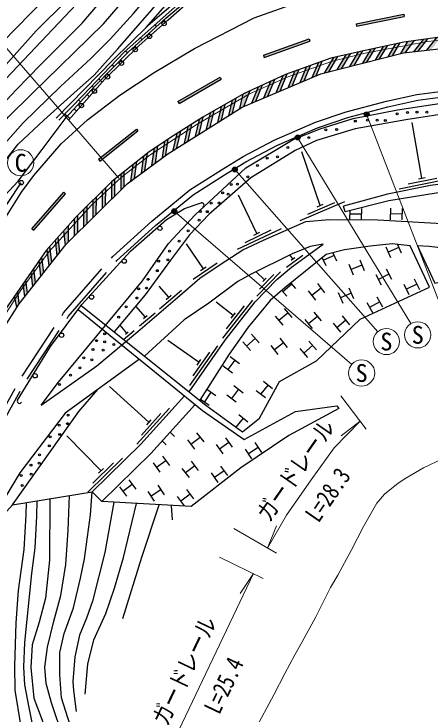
# Model space of a CAD drawing. Units: millimetres at full size, sheet at 1:1000; details may follow other scales. Extents: x 40000 to 680000, y 20000 to 380000.
# Drawn here: x 120398 to 163321, y 241082 to 313166 of the extents above; entities that cross this region are included whole.
import ezdxf
from ezdxf.enums import TextEntityAlignment as Align

# ---------------------------------------------------------------- set-up
doc = ezdxf.new("R2010")
doc.units = ezdxf.units.MM
doc.header["$LTSCALE"] = 1000
doc.linetypes.add('CHAIN', pattern=[18.5, 12, -1.5, 3.5, -1.5])
doc.linetypes.add('DASHED', pattern=[7.5, 6, -1.5])
for name, color, linetype, lineweight in [('M-BGD', 7, 'Continuous', 25), ('M-BMK', 2, 'CHAIN', 13), ('M-STR-HTXT', 7, 'Continuous', 13), ('M-STR-STRC', 7, 'Continuous', 25)]:
    doc.layers.add(name, color=color, linetype=linetype, lineweight=lineweight)
doc.styles.add('ＭＳ ゴシック', font='')
doc.styles.get('ＭＳ ゴシック').set_extended_font_data('MS Gothic')

msp = doc.modelspace()

# ---------------------------------------------------------------- hatches: boundary and pattern name
at = {"layer": 'M-STR-STRC'}
for points in [[(155617, 312144), (155667, 311899), (160565, 312905), (160514, 313150)], [(164386, 310807), (163928, 310743), (162890, 309438), (163337, 309489)], [(146064, 308919), (146149, 308684), (150853, 310378), (150768, 310614)], [(160113, 310174), (159689, 310083), (158906, 308761), (159342, 308873)], [(161638, 310420), (160940, 310321), (160214, 309096), (160475, 309163), (160654, 309183)], [(163012, 310613), (162554, 310549), (161549, 309285), (161996, 309336)], [(156299, 309356), (156080, 309309), (155874, 309262), (154982, 307758), (155418, 307869)], [(157571, 309629), (157147, 309538), (156290, 308092), (156726, 308204)], [(158842, 309901), (158418, 309810), (157598, 308427), (158034, 308538)], [(153736, 308775), (153308, 308677), (152367, 307089), (152803, 307200)], [(155019, 309067), (154591, 308970), (153674, 307423), (154110, 307535)], [(150921, 307860), (150519, 307716), (149859, 306097), (150274, 306272)], [(152128, 308293), (151726, 308149), (151103, 306621), (151518, 306796)], [(149714, 307428), (149312, 307283), (148615, 305574), (149030, 305748)], [(137274, 304171), (137398, 303955), (141732, 306448), (141608, 306665)], [(147249, 306438), (146827, 306245), (146126, 304526), (146541, 304700)], [(148507, 306995), (148328, 306931), (148094, 306824), (147371, 305050), (147785, 305224)], [(145983, 305859), (145560, 305666), (144882, 304002), (145297, 304177)], [(144716, 305281), (144094, 304996), (144003, 304944), (143657, 303441), (143880, 303580), (144053, 303653)], [(143250, 304510), (142874, 304293), (142513, 302724), (142895, 302963)], [(142121, 303859), (141745, 303642), (141369, 302008), (141751, 302246)], [(140992, 303208), (140616, 302991), (140225, 301291), (140606, 301530)], [(156596, 302612, -1), (156802, 303067, -0.41421), (156927, 302737, -0.41421)], [(139863, 302558), (139826, 302536), (139482, 302318), (139081, 300574), (139462, 300813)], [(129082, 298221), (129237, 298025), (133159, 301125), (133004, 301321)], [(138717, 301833), (138335, 301591), (137937, 299858), (138318, 300097)], [(137571, 301106), (137188, 300863), (136793, 299141), (137174, 299380)], [(149531, 300203, -1), (149654, 300688, -0.41421), (149835, 300384, -0.41421)], [(136281, 300275), (135924, 300041), (135679, 298381), (136040, 298649)], [(135212, 299573), (134855, 299339), (134594, 297576), (134956, 297844)], [(134139, 298844), (133774, 298554), (133510, 296772), (133872, 297040)], [(133045, 297973), (132680, 297683), (132426, 295967), (132788, 296235)], [(143117, 296905, -0.41421), (142886, 297172, -0.41421), (143153, 297404, -1)], [(131748, 296941), (131429, 296688), (131424, 295068), (131743, 295385)], [(130791, 296180), (130472, 295926), (130466, 294116), (130785, 294433)], [(122237, 291056), (122425, 290891), (125712, 294660), (125524, 294824)], [(129834, 295293), (129514, 294976), (129508, 293165), (129828, 293482)], [(128876, 294342), (128557, 294025), (128551, 292214), (128870, 292531)], [(127918, 293391), (127599, 293074), (127593, 291262), (127912, 291579)], [(136908, 292607, -1), (136876, 293106, -1)], [(126960, 292440), (126749, 292230), (126641, 292109), (126635, 290311), (126954, 290628)], [(126002, 291388), (125517, 290840), (125689, 289349), (125775, 289457), (125996, 289677)], [(124950, 290201), (124667, 289881), (124851, 288291), (125130, 288643)], [(124100, 289242), (123817, 288922), (124012, 287233), (124292, 287585)], [(123264, 288162), (122989, 287769), (123173, 286175), (123453, 286527)], [(122439, 286982), (122165, 286589), (122335, 285117), (122614, 285470)], [(121615, 285802), (121340, 285409), (121496, 284059), (121776, 284412)], [(120790, 284623), (120438, 284119), (120692, 282976), (120913, 283323), (120937, 283354)]]:
    msp.add_hatch(color=256, dxfattribs=at).paths.add_polyline_path(points)

# ---------------------------------------------------------------- linework, layer by layer
at = {"layer": 'M-BGD'}
for p, q in [((135810, 312524), (135996, 312318)), ((134886, 312056), (135067, 311855)), ((133395, 310724), (133581, 310516)), ((134324, 311186), (134500, 310991)), ((131890, 309380), (132100, 309173)), ((132838, 309847), (133018, 309648)), ((130499, 307943), (130696, 307748)), ((131398, 308461), (131605, 308256)), ((129120, 306494), (129486, 306133)), ((129995, 307036), (130181, 306853)), ((128424, 305763), (128596, 305606)), ((127040, 304318), (127249, 304128)), ((127922, 304867), (128158, 304652)), ((125646, 302883), (126155, 302419)), ((126575, 303389), (126822, 303164)), ((162393, 296251), (161376, 301991)), ((151910, 293435), (150017, 298970)), ((162050, 296182), (162737, 296320)), ((160061, 295168), (164963, 296157)), ((160982, 295660), (163923, 296253)), ((145402, 290557), (143522, 294494)), ((149848, 291899), (154444, 293868)), ((150650, 292568), (153407, 293750)), ((151588, 293297), (152232, 293572)), ((154475, 292799), (154331, 293382)), ((154954, 292918), (154944, 291991)), ((156157, 293151), (156144, 291977)), ((159163, 293184), (159132, 291985)), ((160363, 293153), (160332, 291954)), ((156150, 292551), (154950, 292565)), ((160347, 292554), (159148, 292585)), ((143404, 288938), (147916, 291092)), ((144177, 289640), (146885, 290932)), ((145086, 290406), (145718, 290707)), ((139898, 286938), (138163, 289508)), ((158662, 289194), (159145, 288096)), ((160002, 289128), (158904, 288645)), ((159868, 289432), (160244, 288579)), ((149111, 287954), (148807, 288351)), ((153219, 288572), (153580, 287739)), ((148434, 287098), (150139, 288324)), ((148912, 287811), (149310, 288098)), ((152129, 288069), (152480, 287262)), ((153342, 288290), (152241, 287812)), ((155986, 287867), (156436, 286755)), ((138823, 285850), (141310, 287528)), ((139608, 286742), (140189, 287133)), ((154873, 287417), (155324, 286305)), ((156211, 287311), (155099, 286861)), ((158691, 286909), (159259, 285852)), ((146190, 285792), (145336, 286626)), ((145396, 284121), (147842, 286624)), ((145671, 284831), (147138, 286333)), ((157634, 286342), (158202, 285285)), ((158975, 286381), (157918, 285813)), ((146019, 285617), (146361, 285967)), ((148892, 285462), (149383, 284888)), ((161597, 285886), (162131, 284811)), ((136319, 283992), (135346, 285134)), ((135372, 282791), (137655, 284737)), ((148993, 285344), (148080, 284565)), ((152003, 284924), (151057, 284186)), ((151633, 285397), (152372, 284451)), ((154848, 284979), (155341, 283885)), ((160522, 285352), (161056, 284277)), ((161864, 285349), (160789, 284815)), ((136053, 283765), (136586, 284219)), ((147965, 284699), (148470, 284108)), ((150687, 284659), (151426, 283713)), ((153754, 284486), (154247, 283392)), ((155094, 284432), (154000, 283939)), ((157758, 284048), (158336, 282997)), ((142974, 282104), (141203, 283495)), ((141902, 279768), (144990, 283700)), ((156706, 283470), (157285, 282418)), ((158047, 283522), (156995, 282944)), ((133928, 281954), (132955, 283095)), ((142283, 280739), (144136, 283099)), ((148218, 282828), (148980, 281901)), ((133323, 281044), (134922, 282407)), ((133741, 281795), (134114, 282113)), ((142758, 281829), (143190, 282380)), ((147291, 282065), (148053, 281139)), ((148599, 282364), (147672, 281602)), ((151638, 282019), (150719, 281248)), ((151253, 282478), (152024, 281559)), ((154186, 282087), (154944, 281156)), ((131999, 280316), (131312, 281130)), ((150333, 281708), (151104, 280788)), ((153256, 281329), (154013, 280399)), ((154565, 281621), (153634, 280864)), ((131682, 279656), (132765, 280570)), ((131865, 280203), (132132, 280429)), ((145239, 279760), (144336, 278969)), ((144843, 280211), (145634, 279309)), ((147774, 279783), (148511, 278835)), ((139443, 277294), (136234, 279532)), ((138505, 274900), (141366, 279001)), ((143941, 279420), (144732, 278518)), ((146827, 279046), (147564, 278099)), ((148143, 279309), (147195, 278572)), ((151138, 279028), (150224, 278250)), ((150749, 279485), (151526, 278571)), ((138831, 275892), (140548, 278353)), ((149835, 278707), (150612, 277793)), ((139243, 277007), (139644, 277581)), ((143128, 277532), (142410, 276571)), ((142648, 277891), (143609, 277173)), ((141929, 276930), (142891, 276212)), ((134291, 271124), (130225, 274805)), ((143039, 274895), (143994, 274169)), ((146545, 274983), (145809, 274036)), ((146071, 275352), (147019, 274615)), ((140673, 274217), (139997, 273226)), ((140231, 274519), (141169, 273880)), ((142313, 273940), (143268, 273214)), ((143517, 274532), (142790, 273577)), ((145335, 274404), (146282, 273668)), ((139585, 273507), (140493, 272888)), ((133058, 268868), (136414, 272574)), ((133507, 269810), (135520, 272034)), ((143537, 271930), (144459, 271162)), ((134056, 270864), (134526, 271383)), ((143998, 271546), (143236, 270631)), ((129358, 266111), (125828, 269719)), ((136463, 270095), (136908, 269655)), ((139195, 270048), (139926, 269096)), ((135656, 269205), (136065, 268801)), ((138243, 269317), (138974, 268365)), ((139560, 269572), (138608, 268841)), ((142520, 269036), (141536, 268349)), ((142177, 269528), (142864, 268544)), ((145191, 269025), (145857, 268027)), ((141193, 268841), (141880, 267857)), ((144193, 268360), (144859, 267361)), ((145524, 268526), (144526, 267860)), ((127991, 263934), (131565, 267431)), ((135692, 267648), (136389, 266671)), ((128496, 264848), (130640, 266946)), ((134715, 266951), (135412, 265974)), ((136040, 267160), (135063, 266463)), ((138632, 267114), (139368, 266166)), ((129108, 265866), (129608, 266356)), ((137684, 266377), (138421, 265430)), ((139000, 266640), (138053, 265904)), ((142015, 266119), (141040, 265420)), ((141665, 266607), (142365, 265631)), ((140690, 265907), (141389, 264932)), ((132569, 264700), (131605, 263985)), ((132211, 265182), (132926, 264218)), ((135199, 264657), (135849, 263648)), ((120246, 262608), (128452, 263965)), ((128452, 263965), (129431, 262965)), ((131247, 264467), (131962, 263503)), ((134190, 264007), (134840, 262998)), ((135524, 264152), (134515, 263502)), ((138156, 264194), (138877, 263234)), ((137197, 263473), (137918, 262513)), ((138517, 263714), (137557, 262993)), ((136703, 261083), (136622, 262554))]:
    msp.add_line(p, q, dxfattribs=at)
for points in [[(110135, 274979), (110771, 279330), (112786, 285438), (115281, 291431), (117859, 296064), (120842, 299756), (123473, 302222), (126882, 305318), (128636, 306862), (129780, 308137), (131069, 309562), (134584, 313590), (136523, 315955), (139655, 319413), (144038, 324186), (148033, 327841), (153661, 332281), (157931, 334759), (162767, 337355), (166273, 338832)], [(108643, 271999), (108782, 274844), (109746, 280019), (110593, 283720), (112014, 287716), (114540, 292518), (115395, 294161), (118364, 298627), (121337, 301975), (125182, 305706), (128321, 308589), (130309, 310586), (132702, 313217), (136733, 318013), (140236, 321797), (145102, 326530), (148513, 329354), (153847, 333525), (157881, 336303), (161180, 338373)], [(133991, 311773), (136684, 314855), (139284, 317859), (142261, 321087), (145190, 323850), (148627, 326766), (152472, 330033), (154615, 331822), (156778, 333413), (159552, 334912), (164046, 336894), (167892, 337934), (171842, 338618), (172989, 338618)], [(104074, 269080), (105242, 274052), (106533, 279017), (107691, 283802), (109134, 288552), (110466, 290906), (111887, 294100), (114004, 297128), (115749, 299853), (117694, 302257), (120617, 305361), (123148, 307952), (127407, 312224), (130410, 315741), (134278, 319836), (137528, 323231), (141896, 327499), (144400, 329936), (147216, 332419), (150543, 334923), (153840, 337382)], [(106407, 269177), (107223, 275694), (108471, 280983), (109628, 285490), (110577, 287944), (111858, 290534), (113199, 293285), (114721, 295810), (118221, 300723), (119843, 302561), (122173, 304866), (129613, 312162), (132192, 315184), (135274, 318590), (139860, 323544), (144234, 327760), (147131, 330373), (149980, 332428), (152765, 334660), (157381, 337900)], [(102726, 269023), (103235, 271790), (104002, 275341), (104940, 278517), (105936, 283221), (107791, 289154), (109193, 291763), (110702, 294708), (111753, 296406), (113421, 298784), (114618, 300473), (116414, 302830), (118927, 305856), (126212, 313515), (130121, 317667), (133125, 320868), (135538, 323354), (139502, 327256), (142322, 330040), (144815, 332383), (146856, 334078), (150047, 336611)], [(101512, 268973), (102703, 277038), (103122, 281237), (104250, 285197), (105649, 289598), (107892, 293813), (109856, 296843), (112757, 300696), (117220, 305347), (122663, 311435), (129101, 317820), (139644, 329489), (145928, 335566)], [(99615, 268763), (100829, 276003), (101857, 281919), (102637, 284582), (104165, 289327), (105783, 292640), (107760, 296259), (109918, 299482), (111743, 301809), (113610, 303846), (117707, 308759), (128039, 319332), (132098, 324107), (141836, 334125)], [(126000, 302247), (129763, 306442), (133290, 309916), (136260, 312553), (139702, 315613), (142558, 317643), (145757, 320018), (148144, 321489), (152615, 323781), (155138, 324591), (160740, 326467), (165666, 327329)], [(149976, 322428), (148678, 322919), (144756, 320411), (138621, 315791), (134216, 311993), (130560, 308428), (124753, 302440)], [(125029, 302248), (127495, 304787), (131736, 309242), (139716, 316369), (143223, 318864), (146953, 321495), (149060, 322774)], [(125772, 302510), (128723, 305745), (132181, 309256), (136028, 312720), (139921, 316078), (144229, 319198), (148505, 322078), (149448, 322627)], [(98967, 250271), (102840, 258136), (109877, 273438), (112820, 278741), (114643, 283486), (117232, 288193), (119622, 292344), (121160, 294814), (122427, 296528), (125245, 299809), (127951, 302266), (131303, 304796), (134841, 307128), (138966, 309617), (145113, 312780), (149957, 314494), (156719, 316411), (163243, 317390), (171549, 317966)], [(123195, 272895), (124967, 275267), (130941, 282447), (133617, 285703), (136304, 289525), (139044, 292491), (144263, 297314), (149140, 300238), (151929, 301357), (155323, 302392), (159872, 303298), (165964, 304218), (174651, 304016), (188702, 301231), (195485, 298697), (201426, 295167), (204822, 292750), (207827, 290114), (212719, 285512), (214941, 283204)], [(214941, 283204), (214278, 282566), (211679, 285084), (206785, 289325), (204326, 291741), (201737, 293696), (198400, 295669), (195678, 297221), (192990, 298469), (190696, 299354), (187850, 300268), (184113, 301094), (174489, 302941), (166043, 303103), (160743, 302283), (155513, 301328), (151543, 300149), (149324, 299110), (144763, 296279), (140456, 292525), (138463, 290412), (136492, 287822), (133897, 284239), (130724, 280423)], [(117790, 292428), (118957, 293970), (120815, 295964), (123298, 299213), (125772, 302510)], [(98710, 250391), (102583, 258259), (109623, 273567), (112562, 278861), (114384, 283606), (116058, 287208), (118356, 291624), (121145, 295796)], [(209747, 276711), (205102, 281240), (201564, 284578), (198289, 286896), (194484, 289746), (190804, 291361), (188864, 292255), (186982, 293087), (183700, 294040), (180757, 294967), (176002, 295651), (172584, 296091), (167525, 296095), (163272, 295510), (158846, 294617), (154331, 293382)], [(207869, 277086), (204678, 280813), (201073, 283871), (197852, 286259), (194559, 288581), (192814, 289501), (188605, 291587), (186911, 292316), (183522, 293467), (180636, 294288), (175491, 294949), (172652, 295289), (167820, 295184), (163868, 294725), (158967, 293916), (154475, 292799)], [(120769, 273412), (124148, 278928), (127376, 283257), (132372, 288734), (136107, 292005), (137950, 293137), (139670, 293714)], [(123195, 272895), (128931, 276944), (133128, 280484), (137235, 283985), (139513, 285954), (141624, 287378), (143959, 288871), (146068, 289878), (150435, 291786), (152859, 292017), (157851, 291956), (165674, 291512), (168023, 291053), (173118, 289841), (174640, 289084), (178336, 287278), (179403, 286918), (181924, 286338), (183774, 285843), (184594, 285610), (188500, 283877), (191870, 282192), (198565, 277199), (204338, 271075)], [(127303, 283160), (140154, 272878), (143931, 270125), (145671, 271562), (147741, 275314), (151523, 277464), (156028, 281731), (163155, 285050), (161188, 289291), (159313, 289492), (157060, 289271), (154414, 288869), (152546, 288405), (148284, 284972), (146768, 283673), (144517, 280933), (142548, 278153), (139512, 273392)], [(138425, 274261), (142128, 279570), (145235, 283527), (147465, 285809), (148958, 287105), (152220, 289452), (150899, 289237), (149033, 288462), (144798, 286359), (143435, 285628), (140436, 283383), (137923, 281663), (133844, 277926)], [(126998, 282751), (139787, 272341), (144086, 269349), (149384, 272247), (153633, 272801), (153834, 272540), (148688, 269762), (143759, 266420), (138636, 262439), (129431, 262965)], [(133312, 277612), (125660, 272074), (121012, 265923), (117336, 259848), (118450, 260653), (120246, 262608), (127059, 272241), (129017, 274504)], [(128452, 263965), (133466, 268871), (137957, 273831)], [(129431, 262965), (134475, 267900), (139044, 272946)], [(126189, 239943), (125287, 242741), (125100, 245164), (125123, 247424), (125546, 249385), (126530, 252008), (127245, 255069), (127655, 257071), (128288, 261596), (128452, 263965)], [(124071, 263241), (124038, 256921), (123656, 253008), (122989, 250526), (122254, 248204), (122124, 245883), (122455, 242719), (123284, 240445), (123793, 238707)], [(125444, 238651), (124264, 242220), (123710, 244213), (123580, 245899), (123840, 247950), (124489, 250656), (125232, 253284), (125716, 256483), (125976, 260025), (126118, 263579)], [(121084, 239969), (120514, 243547), (120495, 246024), (120610, 250460), (120874, 253809), (121458, 258032), (121661, 261575), (121678, 262845)], [(122428, 239343), (121910, 241914), (121519, 244092), (121401, 245894), (121496, 248450), (122229, 255564), (122590, 258190), (122740, 261456), (122794, 263030)], [(130679, 262893), (129741, 257717), (128475, 252713), (127854, 250966), (127151, 249209), (126646, 246981), (126459, 244427), (126506, 243514), (126798, 241348)], [(127718, 243130), (127987, 246207), (128619, 248721), (129836, 251428), (130725, 254047), (131661, 257209), (133020, 262760)], [(131614, 250927), (133550, 257220), (135352, 262627)]]:
    msp.add_lwpolyline(points, dxfattribs=at)
at = {"layer": 'M-BGD', "linetype": 'DASHED'}
for points in [[(106702, 246668), (113568, 261180), (117579, 269357), (121230, 275863), (125507, 282382), (130567, 288195), (134586, 291825), (138483, 295045), (141745, 297126), (143976, 298475), (147193, 300167), (151429, 302019), (154584, 303093), (158749, 304178), (161849, 304878), (166379, 305478)], [(107245, 246411), (114108, 260919), (118110, 269078), (121744, 275551), (125986, 282019), (130996, 287774), (134978, 291370), (138837, 294559), (142062, 296616), (144271, 297952), (147453, 299626), (151647, 301459), (154757, 302518), (158890, 303595), (161954, 304287), (166427, 304879)]]:
    msp.add_lwpolyline(points, dxfattribs=at)
at = {"layer": 'M-BGD'}
msp.add_lwpolyline([(161939, 289291), (163729, 285445), (165531, 285860), (167970, 286019), (175361, 284847), (176789, 284595), (176755, 285351), (173771, 286955), (172566, 287408), (167439, 288693), (163128, 289219)], close=True, dxfattribs=at)
for centre, radius in [((135843, 312183), 225), ((134347, 310855), 225), ((132872, 309505), 225), ((131448, 308101), 225), ((130023, 306697), 225), ((128671, 305224), 225), ((127336, 303736), 225), ((159842, 302899), 100), ((160890, 303015), 100), ((161881, 303054), 100), ((162890, 303054), 100), ((155532, 302123), 100), ((156794, 302220), 100), ((157784, 302220), 100), ((158619, 302200), 100), ((152484, 301250), 100), ((153610, 301269), 100), ((150756, 300434), 100), ((148592, 299419), 100), ((146456, 298332), 100), ((147524, 298468), 100), ((145466, 297556), 100), ((144457, 296411), 100), ((121145, 295796), 225), ((142748, 295596), 100), ((143389, 295635), 100), ((141875, 294762), 100), ((142438, 294626), 100), ((140705, 293685), 100), ((141521, 293705), 100), ((139579, 292831), 100), ((140298, 292812), 100), ((139444, 291939), 100), ((135418, 291103), 225), ((138318, 290833), 100), ((137386, 289765), 100), ((136395, 288737), 100), ((131748, 287716), 225), ((135289, 287708), 100), ((136221, 287863), 100), ((135151, 286734), 100), ((134200, 285841), 100), ((133229, 284851), 100), ((134025, 284948), 100), ((128378, 284022), 225), ((133054, 283920), 100), ((131947, 283008), 100), ((131171, 281960), 100), ((125296, 280091), 225), ((129731, 280243), 100), ((128896, 279525), 100), ((129731, 279409), 100), ((130682, 279118), 100), ((128527, 278613), 100), ((129576, 278555), 100), ((127576, 277759), 100), ((128411, 277565), 100), ((127188, 276731), 100), ((122563, 275909), 225), ((126217, 275974), 100), ((125071, 275003), 100), ((125958, 271863), 100), ((125898, 270980), 100), ((125051, 270834), 100), ((124131, 269637), 100), ((125099, 269879), 100), ((124034, 268694), 100), ((123016, 267783), 100), ((122145, 266694), 100), ((122980, 266924), 100), ((121140, 265642), 100), ((122157, 265775), 100), ((121237, 264626), 100)]:
    msp.add_circle(centre, radius, dxfattribs=at)
for centre, start, end in [((139741, 293500), 288.5221, 108.5221), ((120961, 273295), 148.50819, 328.50819)]:
    msp.add_arc(centre, 225, start, end, dxfattribs=at)
at = {"layer": 'M-BMK'}
msp.add_lwpolyline([(102805, 248483), (108162, 260289), (112500, 269840), (116471, 277572), (121045, 284621), (123993, 288684), (128389, 293482), (131476, 296368), (134428, 298674), (139152, 301744), (144634, 304947), (148699, 306733), (153182, 308319), (156546, 309123), (162954, 310337), (166411, 310665)], dxfattribs=at)
at = {"layer": 'M-STR-HTXT'}
for p, q in [((111154, 319410), (131183, 296255)), ((156699, 302840), (164625, 282347)), ((149592, 300445), (161253, 281278)), ((143135, 297154), (157835, 280449)), ((136892, 292857), (155156, 277079)), ((154027, 273842), (156647, 270415)), ((156015, 271242), (154083, 269727)), ((162534, 266425), (164569, 267386)), ((160716, 265352), (162534, 266425)), ((159931, 264845), (160716, 265352)), ((158552, 263722), (159931, 264845)), ((157747, 262783), (158552, 263722)), ((156357, 260391), (157747, 262783)), ((146490, 258167), (147412, 260442)), ((155099, 257927), (156357, 260391)), ((143012, 260172), (147418, 257632)), ((153733, 255380), (155099, 257927)), ((141552, 257246), (146053, 255048)), ((134635, 233742), (145038, 255544)), ((145038, 255544), (143682, 253497)), ((152977, 254103), (153733, 255380)), ((151452, 251090), (152977, 254103)), ((150050, 248528), (151452, 251090)), ((149304, 247164), (150050, 248528)), ((148263, 245261), (149304, 247164)), ((147141, 243044), (148263, 245261)), ((144952, 239031), (147141, 243044))]:
    msp.add_line(p, q, dxfattribs=at)
msp.add_lwpolyline([(146490, 258167), (148444, 261544), (150986, 265207), (153352, 268475), (156015, 271242)], dxfattribs=at)
for centre in [(121085, 297844), (161955, 280125), (158727, 279436), (156178, 276197)]:
    msp.add_circle(centre, 1350, dxfattribs=at)
at = {"layer": 'M-STR-STRC'}
for p, q in [((155617, 312144), (160514, 313150)), ((155667, 311899), (160565, 312905)), ((160514, 313150), (160565, 312905)), ((155617, 312144), (155667, 311899)), ((162890, 309438), (163928, 310743)), ((146064, 308919), (150768, 310614)), ((146149, 308684), (150853, 310378)), ((150768, 310614), (150853, 310378)), ((158906, 308761), (159689, 310083)), ((159342, 308873), (160113, 310174)), ((160214, 309096), (160940, 310321)), ((160654, 309183), (161638, 310420)), ((161549, 309285), (162554, 310549)), ((161996, 309336), (163012, 310613)), ((154982, 307758), (155874, 309262)), ((155418, 307869), (156299, 309356)), ((156290, 308092), (157147, 309538)), ((156726, 308204), (157571, 309629)), ((157598, 308427), (158418, 309810)), ((158034, 308538), (158842, 309901)), ((146064, 308919), (146149, 308684)), ((152367, 307089), (153308, 308677)), ((152803, 307200), (153736, 308775)), ((153674, 307423), (154591, 308970)), ((154110, 307535), (155019, 309067)), ((150274, 306272), (150921, 307860)), ((151103, 306621), (151726, 308149)), ((151518, 306796), (152128, 308293)), ((148615, 305574), (149312, 307283)), ((149030, 305748), (149714, 307428)), ((149859, 306097), (150519, 307716)), ((137274, 304171), (141608, 306665)), ((137398, 303955), (141732, 306448)), ((141608, 306665), (141732, 306448)), ((146541, 304700), (147249, 306438)), ((147371, 305050), (148094, 306824)), ((147785, 305224), (148507, 306995)), ((144882, 304002), (145560, 305666)), ((145297, 304177), (145983, 305859)), ((146126, 304526), (146827, 306245)), ((143657, 303441), (144003, 304944)), ((144053, 303653), (144716, 305281)), ((142513, 302724), (142874, 304293)), ((142895, 302963), (143250, 304510)), ((137274, 304171), (137398, 303955)), ((141369, 302008), (141745, 303642)), ((141751, 302246), (142121, 303859)), ((140225, 301291), (140616, 302991)), ((140606, 301530), (140992, 303208)), ((139081, 300574), (139482, 302318)), ((139462, 300813), (139863, 302558)), ((129082, 298221), (133004, 301321)), ((133004, 301321), (133159, 301125)), ((137937, 299858), (138335, 301591)), ((138318, 300097), (138717, 301833)), ((129237, 298025), (133159, 301125)), ((136793, 299141), (137188, 300863)), ((137174, 299380), (137571, 301106)), ((135679, 298381), (135924, 300041)), ((136040, 298649), (136281, 300275)), ((134594, 297576), (134855, 299339)), ((134956, 297844), (135212, 299573)), ((133510, 296772), (133774, 298554)), ((133872, 297040), (134139, 298844)), ((129082, 298221), (129237, 298025)), ((132788, 296235), (133045, 297973)), ((132426, 295967), (132680, 297683)), ((131424, 295068), (131429, 296688)), ((131743, 295385), (131748, 296941)), ((130466, 294116), (130472, 295926)), ((130785, 294433), (130791, 296180)), ((122237, 291056), (125524, 294824)), ((125524, 294824), (125712, 294660)), ((129508, 293165), (129514, 294976)), ((129828, 293482), (129834, 295293)), ((122425, 290891), (125712, 294660)), ((128870, 292531), (128876, 294342)), ((127912, 291579), (127918, 293391)), ((128551, 292214), (128557, 294025)), ((127593, 291262), (127599, 293074)), ((126635, 290311), (126641, 292109)), ((126954, 290628), (126960, 292440)), ((125996, 289677), (126002, 291388)), ((122237, 291056), (122425, 290891)), ((125689, 289349), (125517, 290840)), ((124851, 288291), (124667, 289881)), ((125130, 288643), (124950, 290201)), ((124292, 287585), (124100, 289242)), ((124012, 287233), (123817, 288922)), ((123173, 286175), (122989, 287769)), ((123453, 286527), (123264, 288162)), ((122614, 285470), (122439, 286982)), ((122335, 285117), (122165, 286589)), ((121776, 284412), (121615, 285802)), ((121496, 284059), (121340, 285409)), ((120692, 282976), (120438, 284119)), ((120937, 283354), (120790, 284623))]:
    msp.add_line(p, q, dxfattribs=at)
for points in [[(164994, 310893), (160529, 310263), (156080, 309309), (153013, 308610), (148328, 306931), (144094, 304996), (139826, 302536), (136837, 300640), (134316, 298985), (130465, 295920), (126749, 292230), (123715, 288807), (118861, 281862), (115963, 277161), (112748, 270785), (110331, 265064)], [(110331, 265064), (117670, 278224), (120913, 283323), (125775, 289457), (132044, 295683), (136220, 298782), (143880, 303580), (151976, 306989), (160475, 309163), (167458, 309958), (176744, 309841), (184072, 308620), (190284, 306856), (197009, 304121), (202458, 301088), (208653, 296687), (213313, 292469), (216986, 288742), (221353, 283136)]]:
    msp.add_lwpolyline(points, dxfattribs=at)
for centre in [(156699, 302840), (149592, 300445), (143135, 297154), (136892, 292857)]:
    msp.add_circle(centre, 250, dxfattribs=at)

# ---------------------------------------------------------------- texts
at = {"layer": 'M-STR-HTXT', "style": 'ＭＳ ゴシック'}
msp.add_text('C', height=1833, rotation=1.057, dxfattribs=at).set_placement((121085, 297844), align=Align.MIDDLE_CENTER)
for p in [(161955, 280125), (158727, 279436), (156178, 276197)]:
    msp.add_text('S', height=1833, dxfattribs=at).set_placement(p, align=Align.MIDDLE_CENTER)
at = {"layer": 'M-STR-HTXT', "style": 'ＭＳ ゴシック', "width": 0.8}
for s, rotation, p in [('ガードレール', 55.24, (150581, 265365)), ('L=28.3', 55.24, (153893, 262822)), ('ガードレール', 64.491, (139251, 244922)), ('L=25.4', 64.491, (143312, 243395))]:
    msp.add_text(s, height=1833, rotation=rotation, dxfattribs=at).set_placement(p, align=Align.BOTTOM_CENTER)

doc.saveas('drawing.dxf')
